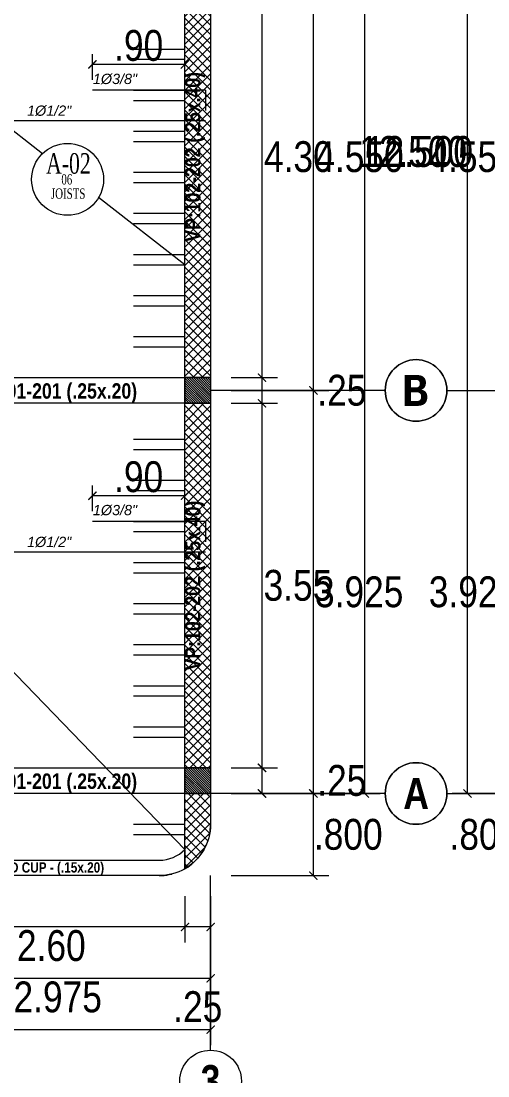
# Model space of a CAD drawing. Header units: millimetres. Extents: x 56 to 215, y 47 to 103.
# Drawn here: x 63.98 to 68.52, y 55.8 to 66.07 of the extents above; entities that cross this region are included whole.
import ezdxf
from ezdxf.enums import TextEntityAlignment as Align

# ---------------------------------------------------------------- set-up
doc = ezdxf.new("R2010")
doc.units = ezdxf.units.MM
doc.linetypes.add('DASHED', pattern=[19.05, 12.7, -6.35])
doc.linetypes.add('DASHED2', pattern=[0.375, 0.25, -0.125])
for name, color, linetype, lineweight in [('E_Acero', 240, 'Continuous', 60), ('E_Columna', 3, 'Continuous', 25), ('E_Tipo de Techado', 6, 'Continuous', 15), ('E_Viga Borde', 10, 'Continuous', 20), ('E_Viga Principal', 52, 'Continuous', 30), ('E_Viga Secundaria', 133, 'Continuous', 20), ('E_Vigueta', 13, 'DASHED', 15), ('G_Ejes', 253, 'Continuous', 20), ('G_Proyección', 8, 'DASHED2', 15), ('G_Sombreados', 8, 'Continuous', 9), ('G_Texto', 122, 'Continuous', 20)]:
    doc.layers.add(name, color=color, linetype=linetype, lineweight=lineweight)
doc.layers.add('G_Acotación', color=171, linetype='Continuous')
doc.styles.add('Acotacion', font='ARIALN.TTF')
doc.styles.add('ARIAL', font='ariali.ttf', dxfattribs={"height": 0.12})
doc.styles.add('CUNSULTOR', font='times.ttf', dxfattribs={"width": 0.7})
doc.styles.add('Eje', font='ARIALNB.TTF', dxfattribs={"height": 0.3})
doc.styles.add('TITULOS', font='ARIALNB.TTF', dxfattribs={"height": 0.3})
doc.dimstyles.new('Lenin_50', dxfattribs={"dimtxt": 0.3, "dimasz": 0.08, "dimexe": 0.15, "dimexo": 0.2, "dimgap": 0.03, "dimtad": 2, "dimtih": 1, "dimtoh": 1, "dimlfac": -1, "dimzin": 4, "dimdsep": 46, "dimtxsty": 'Acotacion', "dimblk": 'ARCHTICK', "dimcen": 0.08, "dimclrd": 256, "dimclre": 256, "dimclrt": 4, "dimazin": 1, "dimtm": 1e-09, "dimtfac": 1, "dimtmove": 2, "dimatfit": 2, "dimfxl": 1, "dimtolj": 1, "dimlwd": 13, "dimlwe": 18, "dimarcsym": 0})
pattern_1 = [(135, (298.874676, -25.397145), (0.04490128, 0.04490128), []), (45, (298.874676, -25.397145), (0.04490128, -0.04490128), [])]

# ---------------------------------------------------------------- blocks, each defined once
blk = doc.blocks.new('Eri')
blk.add_line((-1.7, 0), (0, 0))
blk.add_circle((-2, 0), 0.3)
at = {"color": 1, "style": 'Eje', "flags": 4}
blk.add_attdef('H', text='', height=0.3, dxfattribs=at).set_placement((-2, 0), align=Align.MIDDLE_CENTER)
blk = doc.blocks.new('_ArchTick')
at = {"color": 0, "linetype": 'ByBlock', "const_width": 0.15}
blk.add_lwpolyline([(-0.5, -0.5), (0.5, 0.5)], dxfattribs=at)
blk = doc.blocks.new('*D503')
at = {"layer": 'Defpoints', "color": 0, "transparency": 16777216}
for p in [(59.825, 57.753), (65.825, 57.753), (65.825, 56.253)]:
    blk.add_point(p, dxfattribs=at)
at = {"layer": 'G_Acotación', "lineweight": 18, "transparency": 16777216}
for p, q in [((59.825, 57.553), (59.825, 56.103)), ((65.825, 57.553), (65.825, 56.103))]:
    blk.add_line(p, q, dxfattribs=at)
at = {"layer": 'G_Acotación', "lineweight": 13, "transparency": 16777216}
blk.add_line((59.825, 56.253), (65.825, 56.253), dxfattribs=at)
at = {"layer": 'G_Acotación', "lineweight": 13, "transparency": 16777216, "xscale": 0.08, "yscale": 0.08, "zscale": 0.08, "rotation": 180}
blk.add_blockref('_ArchTick', (59.825, 56.253), dxfattribs=at)
at = {"layer": 'G_Acotación', "lineweight": 13, "transparency": 16777216, "xscale": 0.08, "yscale": 0.08, "zscale": 0.08}
blk.add_blockref('_ArchTick', (65.825, 56.253), dxfattribs=at)
at = {"layer": 'G_Acotación', "color": 4, "lineweight": 5, "transparency": 16777216, "insert": (62.825, 56.07), "char_height": 0.3, "attachment_point": 5, "style": 'Acotacion'}
blk.add_mtext('\\A1;6.000', dxfattribs=at)
blk = doc.blocks.new('*D504')
at = {"layer": 'Defpoints', "color": 0, "transparency": 16777216}
for p in [(62.85, 57.753), (65.825, 57.753), (65.825, 56.753)]:
    blk.add_point(p, dxfattribs=at)
at = {"layer": 'G_Acotación', "lineweight": 18, "transparency": 16777216}
for p, q in [((62.85, 57.553), (62.85, 56.603)), ((65.825, 57.553), (65.825, 56.603))]:
    blk.add_line(p, q, dxfattribs=at)
at = {"layer": 'G_Acotación', "lineweight": 13, "transparency": 16777216}
blk.add_line((62.85, 56.753), (65.825, 56.753), dxfattribs=at)
at = {"layer": 'G_Acotación', "lineweight": 13, "transparency": 16777216, "xscale": 0.08, "yscale": 0.08, "zscale": 0.08, "rotation": 180}
blk.add_blockref('_ArchTick', (62.85, 56.753), dxfattribs=at)
at = {"layer": 'G_Acotación', "lineweight": 13, "transparency": 16777216, "xscale": 0.08, "yscale": 0.08, "zscale": 0.08}
blk.add_blockref('_ArchTick', (65.825, 56.753), dxfattribs=at)
at = {"layer": 'G_Acotación', "color": 4, "lineweight": 5, "transparency": 16777216, "insert": (64.337, 56.57), "char_height": 0.3, "attachment_point": 5, "style": 'Acotacion'}
blk.add_mtext('\\A1;2.975', dxfattribs=at)
blk = doc.blocks.new('*D511')
at = {"layer": 'Defpoints', "color": 0, "transparency": 16777216}
for p in [(65.825, 71.053), (67.325, 71.053), (65.825, 58.553)]:
    blk.add_point(p, dxfattribs=at)
at = {"layer": 'G_Acotación', "lineweight": 18, "transparency": 16777216}
for p, q in [((66.025, 71.053), (67.475, 71.053)), ((66.025, 58.553), (67.475, 58.553))]:
    blk.add_line(p, q, dxfattribs=at)
at = {"layer": 'G_Acotación', "lineweight": 13, "transparency": 16777216}
blk.add_line((67.325, 58.553), (67.325, 71.053), dxfattribs=at)
at = {"layer": 'G_Acotación', "lineweight": 13, "transparency": 16777216, "xscale": 0.08, "yscale": 0.08, "zscale": 0.08}
for p, rotation in [((67.325, 71.053), 90), ((67.325, 58.553), 270)]:
    blk.add_blockref('_ArchTick', p, dxfattribs=dict(at, rotation=rotation))
at = {"layer": 'G_Acotación', "color": 4, "lineweight": 5, "transparency": 16777216, "insert": (67.853, 64.803), "char_height": 0.3, "attachment_point": 5, "style": 'Acotacion'}
blk.add_mtext('\\A1;12.500', dxfattribs=at)
blk = doc.blocks.new('*D512')
at = {"layer": 'Defpoints', "color": 0, "transparency": 16777216}
for p in [(65.825, 62.478), (66.825, 62.478), (65.825, 58.553)]:
    blk.add_point(p, dxfattribs=at)
at = {"layer": 'G_Acotación', "lineweight": 18, "transparency": 16777216}
for p, q in [((66.025, 62.478), (66.975, 62.478)), ((66.025, 58.553), (66.975, 58.553))]:
    blk.add_line(p, q, dxfattribs=at)
at = {"layer": 'G_Acotación', "lineweight": 13, "transparency": 16777216}
blk.add_line((66.825, 58.553), (66.825, 62.478), dxfattribs=at)
at = {"layer": 'G_Acotación', "lineweight": 13, "transparency": 16777216, "xscale": 0.08, "yscale": 0.08, "zscale": 0.08}
for p, rotation in [((66.825, 62.478), 90), ((66.825, 58.553), 270)]:
    blk.add_blockref('_ArchTick', p, dxfattribs=dict(at, rotation=rotation))
at = {"layer": 'G_Acotación', "color": 4, "lineweight": 5, "transparency": 16777216, "insert": (67.271, 60.515), "char_height": 0.3, "attachment_point": 5, "style": 'Acotacion'}
blk.add_mtext('\\A1;3.925', dxfattribs=at)
blk = doc.blocks.new('*D513')
at = {"layer": 'Defpoints', "color": 0, "transparency": 16777216}
for p in [(65.825, 67.028), (66.825, 67.028), (65.825, 62.478)]:
    blk.add_point(p, dxfattribs=at)
at = {"layer": 'G_Acotación', "lineweight": 18, "transparency": 16777216}
for p, q in [((66.025, 67.028), (66.975, 67.028)), ((66.025, 62.478), (66.975, 62.478))]:
    blk.add_line(p, q, dxfattribs=at)
at = {"layer": 'G_Acotación', "lineweight": 13, "transparency": 16777216}
blk.add_line((66.825, 62.478), (66.825, 67.028), dxfattribs=at)
at = {"layer": 'G_Acotación', "lineweight": 13, "transparency": 16777216, "xscale": 0.08, "yscale": 0.08, "zscale": 0.08}
for p, rotation in [((66.825, 67.028), 90), ((66.825, 62.478), 270)]:
    blk.add_blockref('_ArchTick', p, dxfattribs=dict(at, rotation=rotation))
at = {"layer": 'G_Acotación', "color": 4, "lineweight": 5, "transparency": 16777216, "insert": (67.274, 64.753), "char_height": 0.3, "attachment_point": 5, "style": 'Acotacion'}
blk.add_mtext('\\A1;4.550', dxfattribs=at)
blk = doc.blocks.new('*D515')
at = {"layer": 'Defpoints', "color": 0, "transparency": 16777216}
for p in [(65.825, 58.553), (66.825, 58.553), (65.825, 57.753)]:
    blk.add_point(p, dxfattribs=at)
at = {"layer": 'G_Acotación', "lineweight": 18, "transparency": 16777216}
for p, q in [((66.025, 58.553), (66.975, 58.553)), ((66.025, 57.753), (66.975, 57.753))]:
    blk.add_line(p, q, dxfattribs=at)
at = {"layer": 'G_Acotación', "lineweight": 13, "transparency": 16777216}
blk.add_line((66.825, 57.753), (66.825, 58.553), dxfattribs=at)
at = {"layer": 'G_Acotación', "lineweight": 13, "transparency": 16777216, "xscale": 0.08, "yscale": 0.08, "zscale": 0.08}
for p, rotation in [((66.825, 58.553), 90), ((66.825, 57.753), 270)]:
    blk.add_blockref('_ArchTick', p, dxfattribs=dict(at, rotation=rotation))
at = {"layer": 'G_Acotación', "color": 4, "lineweight": 5, "transparency": 16777216, "insert": (67.165, 58.153), "char_height": 0.3, "attachment_point": 5, "style": 'Acotacion'}
blk.add_mtext('\\A1;.800', dxfattribs=at)
blk = doc.blocks.new('*D524')
at = {"layer": 'Defpoints', "color": 0, "transparency": 16777216}
for p in [(65.575, 57.753), (65.825, 57.753), (65.575, 57.253)]:
    blk.add_point(p, dxfattribs=at)
at = {"layer": 'G_Acotación', "lineweight": 18, "transparency": 16777216}
for p, q in [((65.575, 57.553), (65.575, 57.103)), ((65.825, 57.553), (65.825, 57.103))]:
    blk.add_line(p, q, dxfattribs=at)
at = {"layer": 'G_Acotación', "lineweight": 13, "transparency": 16777216}
blk.add_line((65.825, 57.253), (65.575, 57.253), dxfattribs=at)
at = {"layer": 'G_Acotación', "lineweight": 13, "transparency": 16777216, "xscale": 0.08, "yscale": 0.08, "zscale": 0.08, "rotation": 180}
blk.add_blockref('_ArchTick', (65.575, 57.253), dxfattribs=at)
at = {"layer": 'G_Acotación', "lineweight": 13, "transparency": 16777216, "xscale": 0.08, "yscale": 0.08, "zscale": 0.08}
blk.add_blockref('_ArchTick', (65.825, 57.253), dxfattribs=at)
at = {"layer": 'G_Acotación', "color": 4, "lineweight": 5, "transparency": 16777216, "insert": (65.7, 56.475), "char_height": 0.3, "attachment_point": 5, "style": 'Acotacion'}
blk.add_mtext('\\A1;.25', dxfattribs=at)
blk = doc.blocks.new('*D525')
at = {"layer": 'Defpoints', "color": 0, "transparency": 16777216}
for p in [(62.975, 57.753), (65.575, 57.753), (62.975, 57.253)]:
    blk.add_point(p, dxfattribs=at)
at = {"layer": 'G_Acotación', "lineweight": 18, "transparency": 16777216}
for p, q in [((62.975, 57.553), (62.975, 57.103)), ((65.575, 57.553), (65.575, 57.103))]:
    blk.add_line(p, q, dxfattribs=at)
at = {"layer": 'G_Acotación', "lineweight": 13, "transparency": 16777216}
blk.add_line((65.575, 57.253), (62.975, 57.253), dxfattribs=at)
at = {"layer": 'G_Acotación', "lineweight": 13, "transparency": 16777216, "xscale": 0.08, "yscale": 0.08, "zscale": 0.08, "rotation": 180}
blk.add_blockref('_ArchTick', (62.975, 57.253), dxfattribs=at)
at = {"layer": 'G_Acotación', "lineweight": 13, "transparency": 16777216, "xscale": 0.08, "yscale": 0.08, "zscale": 0.08}
blk.add_blockref('_ArchTick', (65.575, 57.253), dxfattribs=at)
at = {"layer": 'G_Acotación', "color": 4, "lineweight": 5, "transparency": 16777216, "insert": (64.275, 57.07), "char_height": 0.3, "attachment_point": 5, "style": 'Acotacion'}
blk.add_mtext('\\A1;2.60', dxfattribs=at)
blk = doc.blocks.new('*D531')
at = {"layer": 'Defpoints', "color": 0, "transparency": 16777216}
for p in [(65.825, 66.903), (65.825, 62.603), (66.325, 62.603)]:
    blk.add_point(p, dxfattribs=at)
at = {"layer": 'G_Acotación', "lineweight": 18, "transparency": 16777216}
for p, q in [((66.025, 66.903), (66.475, 66.903)), ((66.025, 62.603), (66.475, 62.603))]:
    blk.add_line(p, q, dxfattribs=at)
at = {"layer": 'G_Acotación', "lineweight": 13, "transparency": 16777216}
blk.add_line((66.325, 66.903), (66.325, 62.603), dxfattribs=at)
at = {"layer": 'G_Acotación', "lineweight": 13, "transparency": 16777216, "xscale": 0.08, "yscale": 0.08, "zscale": 0.08}
for p, rotation in [((66.325, 66.903), 90), ((66.325, 62.603), 270)]:
    blk.add_blockref('_ArchTick', p, dxfattribs=dict(at, rotation=rotation))
at = {"layer": 'G_Acotación', "color": 4, "lineweight": 5, "transparency": 16777216, "insert": (66.679, 64.753), "char_height": 0.3, "attachment_point": 5, "style": 'Acotacion'}
blk.add_mtext('\\A1;4.30', dxfattribs=at)
blk = doc.blocks.new('*D532')
at = {"layer": 'Defpoints', "color": 0, "transparency": 16777216}
for p in [(65.825, 62.603), (65.825, 62.353), (66.325, 62.353)]:
    blk.add_point(p, dxfattribs=at)
at = {"layer": 'G_Acotación', "lineweight": 18, "transparency": 16777216}
for p, q in [((66.025, 62.603), (66.475, 62.603)), ((66.025, 62.353), (66.475, 62.353))]:
    blk.add_line(p, q, dxfattribs=at)
at = {"layer": 'G_Acotación', "lineweight": 13, "transparency": 16777216}
blk.add_line((66.325, 62.603), (66.325, 62.353), dxfattribs=at)
at = {"layer": 'G_Acotación', "lineweight": 13, "transparency": 16777216, "xscale": 0.08, "yscale": 0.08, "zscale": 0.08}
for p, rotation in [((66.325, 62.603), 90), ((66.325, 62.353), 270)]:
    blk.add_blockref('_ArchTick', p, dxfattribs=dict(at, rotation=rotation))
at = {"layer": 'G_Acotación', "color": 4, "lineweight": 5, "transparency": 16777216, "insert": (67.102, 62.478), "char_height": 0.3, "attachment_point": 5, "style": 'Acotacion'}
blk.add_mtext('\\A1;.25', dxfattribs=at)
blk = doc.blocks.new('*D533')
at = {"layer": 'Defpoints', "color": 0, "transparency": 16777216}
for p in [(65.825, 62.353), (65.825, 58.803), (66.325, 58.803)]:
    blk.add_point(p, dxfattribs=at)
at = {"layer": 'G_Acotación', "lineweight": 18, "transparency": 16777216}
for p, q in [((66.025, 62.353), (66.475, 62.353)), ((66.025, 58.803), (66.475, 58.803))]:
    blk.add_line(p, q, dxfattribs=at)
at = {"layer": 'G_Acotación', "lineweight": 13, "transparency": 16777216}
blk.add_line((66.325, 62.353), (66.325, 58.803), dxfattribs=at)
at = {"layer": 'G_Acotación', "lineweight": 13, "transparency": 16777216, "xscale": 0.08, "yscale": 0.08, "zscale": 0.08}
for p, rotation in [((66.325, 62.353), 90), ((66.325, 58.803), 270)]:
    blk.add_blockref('_ArchTick', p, dxfattribs=dict(at, rotation=rotation))
at = {"layer": 'G_Acotación', "color": 4, "lineweight": 5, "transparency": 16777216, "insert": (66.675, 60.578), "char_height": 0.3, "attachment_point": 5, "style": 'Acotacion'}
blk.add_mtext('\\A1;3.55', dxfattribs=at)
blk = doc.blocks.new('*D534')
at = {"layer": 'Defpoints', "color": 0, "transparency": 16777216}
for p in [(65.825, 58.803), (65.825, 58.553), (66.325, 58.553)]:
    blk.add_point(p, dxfattribs=at)
at = {"layer": 'G_Acotación', "lineweight": 18, "transparency": 16777216}
for p, q in [((66.025, 58.803), (66.475, 58.803)), ((66.025, 58.553), (66.475, 58.553))]:
    blk.add_line(p, q, dxfattribs=at)
at = {"layer": 'G_Acotación', "lineweight": 13, "transparency": 16777216}
blk.add_line((66.325, 58.803), (66.325, 58.553), dxfattribs=at)
at = {"layer": 'G_Acotación', "lineweight": 13, "transparency": 16777216, "xscale": 0.08, "yscale": 0.08, "zscale": 0.08}
for p, rotation in [((66.325, 58.803), 90), ((66.325, 58.553), 270)]:
    blk.add_blockref('_ArchTick', p, dxfattribs=dict(at, rotation=rotation))
at = {"layer": 'G_Acotación', "color": 4, "lineweight": 5, "transparency": 16777216, "insert": (67.102, 58.678), "char_height": 0.3, "attachment_point": 5, "style": 'Acotacion'}
blk.add_mtext('\\A1;.25', dxfattribs=at)
blk = doc.blocks.new('*D535')
at = {"layer": 'Defpoints', "color": 0, "transparency": 16777216}
for p in [(64.675, 61.453), (64.675, 61.203), (65.575, 61.203)]:
    blk.add_point(p, dxfattribs=at)
at = {"layer": 'G_Acotación', "lineweight": 18, "transparency": 16777216}
for p, q in [((64.675, 61.303), (64.675, 61.553)), ((65.575, 61.303), (65.575, 61.553))]:
    blk.add_line(p, q, dxfattribs=at)
at = {"layer": 'G_Acotación', "lineweight": 13, "transparency": 16777216}
blk.add_line((65.575, 61.453), (64.675, 61.453), dxfattribs=at)
at = {"layer": 'G_Acotación', "lineweight": 13, "transparency": 16777216, "xscale": 0.08, "yscale": 0.08, "zscale": 0.08, "rotation": 180}
blk.add_blockref('_ArchTick', (64.675, 61.453), dxfattribs=at)
at = {"layer": 'G_Acotación', "lineweight": 13, "transparency": 16777216, "xscale": 0.08, "yscale": 0.08, "zscale": 0.08}
blk.add_blockref('_ArchTick', (65.575, 61.453), dxfattribs=at)
at = {"layer": 'G_Acotación', "color": 4, "lineweight": 5, "transparency": 16777216, "insert": (65.125, 61.636), "char_height": 0.3, "attachment_point": 5, "style": 'Acotacion'}
blk.add_mtext('\\A1;.90', dxfattribs=at)
blk = doc.blocks.new('*D539')
at = {"layer": 'Defpoints', "color": 0, "transparency": 16777216}
for p in [(64.675, 65.653), (64.675, 65.403), (65.575, 65.403)]:
    blk.add_point(p, dxfattribs=at)
at = {"layer": 'G_Acotación', "lineweight": 18, "transparency": 16777216}
for p, q in [((64.675, 65.503), (64.675, 65.753)), ((65.575, 65.503), (65.575, 65.753))]:
    blk.add_line(p, q, dxfattribs=at)
at = {"layer": 'G_Acotación', "lineweight": 13, "transparency": 16777216}
blk.add_line((65.575, 65.653), (64.675, 65.653), dxfattribs=at)
at = {"layer": 'G_Acotación', "lineweight": 13, "transparency": 16777216, "xscale": 0.08, "yscale": 0.08, "zscale": 0.08, "rotation": 180.0000000000008}
blk.add_blockref('_ArchTick', (64.675, 65.653), dxfattribs=at)
at = {"layer": 'G_Acotación', "lineweight": 13, "transparency": 16777216, "xscale": 0.08, "yscale": 0.08, "zscale": 0.08}
blk.add_blockref('_ArchTick', (65.575, 65.653), dxfattribs=at)
at = {"layer": 'G_Acotación', "color": 4, "lineweight": 5, "transparency": 16777216, "insert": (65.125, 65.836), "char_height": 0.3, "attachment_point": 5, "style": 'Acotacion'}
blk.add_mtext('\\A1;.90', dxfattribs=at)
blk = doc.blocks.new('*D549')
at = {"layer": 'Defpoints', "color": 0, "transparency": 16777216}
for p in [(68.325, 71.053), (69.825, 71.053), (69.825, 58.553)]:
    blk.add_point(p, dxfattribs=at)
at = {"layer": 'G_Acotación', "lineweight": 18, "transparency": 16777216}
for p, q in [((69.625, 71.053), (68.175, 71.053)), ((69.625, 58.553), (68.175, 58.553))]:
    blk.add_line(p, q, dxfattribs=at)
at = {"layer": 'G_Acotación', "lineweight": 13, "transparency": 16777216}
blk.add_line((68.325, 58.553), (68.325, 71.053), dxfattribs=at)
at = {"layer": 'G_Acotación', "lineweight": 13, "transparency": 16777216, "xscale": 0.08, "yscale": 0.08, "zscale": 0.08}
for p, rotation in [((68.325, 71.053), 90), ((68.325, 58.553), 270)]:
    blk.add_blockref('_ArchTick', p, dxfattribs=dict(at, rotation=rotation))
at = {"layer": 'G_Acotación', "color": 4, "lineweight": 5, "transparency": 16777216, "insert": (67.796, 64.803), "char_height": 0.3, "attachment_point": 5, "style": 'Acotacion'}
blk.add_mtext('\\A1;12.500', dxfattribs=at)
blk = doc.blocks.new('*D550')
at = {"layer": 'Defpoints', "color": 0, "transparency": 16777216}
for p in [(68.825, 62.478), (69.825, 62.478), (69.825, 58.553)]:
    blk.add_point(p, dxfattribs=at)
at = {"layer": 'G_Acotación', "lineweight": 18, "transparency": 16777216}
for p, q in [((69.625, 62.478), (68.675, 62.478)), ((69.625, 58.553), (68.675, 58.553))]:
    blk.add_line(p, q, dxfattribs=at)
at = {"layer": 'G_Acotación', "lineweight": 13, "transparency": 16777216}
blk.add_line((68.825, 58.553), (68.825, 62.478), dxfattribs=at)
at = {"layer": 'G_Acotación', "lineweight": 13, "transparency": 16777216, "xscale": 0.08, "yscale": 0.08, "zscale": 0.08}
for p, rotation in [((68.825, 62.478), 90), ((68.825, 58.553), 270)]:
    blk.add_blockref('_ArchTick', p, dxfattribs=dict(at, rotation=rotation))
at = {"layer": 'G_Acotación', "color": 4, "lineweight": 5, "transparency": 16777216, "insert": (68.379, 60.515), "char_height": 0.3, "attachment_point": 5, "style": 'Acotacion'}
blk.add_mtext('\\A1;3.925', dxfattribs=at)
blk = doc.blocks.new('*D551')
at = {"layer": 'Defpoints', "color": 0, "transparency": 16777216}
for p in [(68.825, 67.028), (69.825, 67.028), (69.825, 62.478)]:
    blk.add_point(p, dxfattribs=at)
at = {"layer": 'G_Acotación', "lineweight": 18, "transparency": 16777216}
for p, q in [((69.625, 67.028), (68.675, 67.028)), ((69.625, 62.478), (68.675, 62.478))]:
    blk.add_line(p, q, dxfattribs=at)
at = {"layer": 'G_Acotación', "lineweight": 13, "transparency": 16777216}
blk.add_line((68.825, 62.478), (68.825, 67.028), dxfattribs=at)
at = {"layer": 'G_Acotación', "lineweight": 13, "transparency": 16777216, "xscale": 0.08, "yscale": 0.08, "zscale": 0.08}
for p, rotation in [((68.825, 67.028), 90), ((68.825, 62.478), 270)]:
    blk.add_blockref('_ArchTick', p, dxfattribs=dict(at, rotation=rotation))
at = {"layer": 'G_Acotación', "color": 4, "lineweight": 5, "transparency": 16777216, "insert": (68.375, 64.753), "char_height": 0.3, "attachment_point": 5, "style": 'Acotacion'}
blk.add_mtext('\\A1;4.550', dxfattribs=at)
blk = doc.blocks.new('*D553')
at = {"layer": 'Defpoints', "color": 0, "transparency": 16777216}
for p in [(68.825, 58.553), (69.825, 58.553), (69.825, 57.753)]:
    blk.add_point(p, dxfattribs=at)
at = {"layer": 'G_Acotación', "lineweight": 18, "transparency": 16777216}
for p, q in [((69.625, 58.553), (68.675, 58.553)), ((69.625, 57.753), (68.675, 57.753))]:
    blk.add_line(p, q, dxfattribs=at)
at = {"layer": 'G_Acotación', "lineweight": 13, "transparency": 16777216}
blk.add_line((68.825, 57.753), (68.825, 58.553), dxfattribs=at)
at = {"layer": 'G_Acotación', "lineweight": 13, "transparency": 16777216, "xscale": 0.08, "yscale": 0.08, "zscale": 0.08}
for p, rotation in [((68.825, 58.553), 90), ((68.825, 57.753), 270)]:
    blk.add_blockref('_ArchTick', p, dxfattribs=dict(at, rotation=rotation))
at = {"layer": 'G_Acotación', "color": 4, "lineweight": 5, "transparency": 16777216, "insert": (68.485, 58.153), "char_height": 0.3, "attachment_point": 5, "style": 'Acotacion'}
blk.add_mtext('\\A1;.800', dxfattribs=at)

msp = doc.modelspace()

# ---------------------------------------------------------------- hatches: boundary and pattern name
at = {"layer": 'E_Columna', "lineweight": 5}
h = msp.add_hatch(dxfattribs=at)
h.set_pattern_fill('LINE', color=256, scale=0.005, angle=45, style=0)
h.set_pattern_definition([(135, (174.970722, -21.160414), (0.0112253202, 0.0112253202), [])])
h.paths.add_polyline_path([(65.8247, 62.3529), (65.5747, 62.3529), (65.5747, 62.6029), (65.8247, 62.6029)])
h = msp.add_hatch(dxfattribs=at)
h.set_pattern_fill('LINE', color=256, scale=0.005, angle=45, style=0)
h.set_pattern_definition([(135, (174.970722, -21.310414), (0.0112253202, 0.0112253202), [])])
h.paths.add_polyline_path([(65.8247, 58.5529), (65.5747, 58.5529), (65.5747, 58.8029), (65.8247, 58.8029)])
at = {"layer": 'G_Sombreados', "lineweight": 5}
h = msp.add_hatch(dxfattribs=at)
h.set_pattern_fill('NET', color=256, scale=0.02, angle=45, style=0)
h.set_pattern_definition(pattern_1)
h.paths.add_polyline_path([(65.8247, 62.6029), (65.5747, 62.6029), (65.5747, 66.9029), (65.8247, 66.9029)])
h = msp.add_hatch(dxfattribs=at)
h.set_pattern_fill('NET', color=256, scale=0.02, angle=45, style=0)
h.set_pattern_definition(pattern_1)
h.paths.add_polyline_path([(65.8247, 58.8029), (65.5747, 58.8029), (65.5747, 62.3529), (65.8247, 62.3529)])
h = msp.add_hatch(dxfattribs=at)
h.set_pattern_fill('NET', color=256, scale=0.02, angle=45, style=0)
h.set_pattern_definition([(135, (296.024676, -25.397145), (0.04490128, 0.04490128), []), (45, (296.024676, -25.397145), (0.04490128, -0.04490128), [])])
edge = h.paths.add_edge_path()
edge.add_line((65.5747, 58.5529), (65.8247, 58.5529))
edge.add_line((65.8247, 58.5529), (65.8247, 58.2529))
edge.add_arc((65.3247, 58.2529), 0.5, -60, 0, ccw=False)
edge.add_line((65.5747, 57.8198), (65.5747, 58.5529))

# ---------------------------------------------------------------- linework, layer by layer
at = {"layer": 'E_Acero', "lineweight": 5}
for p, q in [((65.7747, 65.4029), (64.6747, 65.4029)), ((65.7747, 65.4029), (65.7747, 65.2029)), ((65.7747, 65.1029), (62.5247, 65.1029)), ((65.7747, 61.2029), (64.6747, 61.2029)), ((65.7747, 61.2029), (65.7747, 61.0029)), ((65.7747, 60.9029), (59.8747, 60.9029))]:
    msp.add_line(p, q, dxfattribs=at)
at = {"layer": 'E_Columna', "lineweight": 5}
for points in [[(65.8247, 62.3529), (65.5747, 62.3529), (65.5747, 62.6029), (65.8247, 62.6029)], [(65.8247, 58.5529), (65.5747, 58.5529), (65.5747, 58.8029), (65.8247, 58.8029)]]:
    msp.add_lwpolyline(points, close=True, dxfattribs=at)
at = {"layer": 'E_Tipo de Techado', "color": 6, "lineweight": 5}
for p, q in [((64.1888, 64.7834), (62.6247, 66.0029)), ((65.5747, 63.7029), (64.7353, 64.3573)), ((65.5747, 58.0079), (62.0311, 61.677))]:
    msp.add_line(p, q, dxfattribs=at)
msp.add_circle((64.433, 64.5337), 0.35, dxfattribs=at)
at = {"layer": 'E_Viga Borde', "lineweight": 5}
msp.add_lwpolyline([(62.9747, 57.9029), (65.3247, 57.9029, 0.2015659), (65.5747, 58.0079), (65.5747, 57.8198, -0.1316525), (65.3247, 57.7529), (62.9747, 57.7529)], format="xyb", close=True, dxfattribs=at)
at = {"layer": 'E_Viga Principal', "lineweight": 5}
for points in [[(65.8247, 62.6029), (65.5747, 62.6029), (65.5747, 66.9029), (65.8247, 66.9029)], [(65.8247, 58.8029), (65.5747, 58.8029), (65.5747, 62.3529), (65.8247, 62.3529)]]:
    msp.add_lwpolyline(points, close=True, dxfattribs=at)
msp.add_lwpolyline([(65.5747, 58.5529), (65.8247, 58.5529), (65.8247, 58.2529, -0.2679492), (65.5747, 57.8198)], format="xyb", close=True, dxfattribs=at)
at = {"layer": 'E_Viga Secundaria', "lineweight": 5}
for points in [[(65.5747, 62.3529), (62.9747, 62.3529), (62.9747, 62.6029), (65.5747, 62.6029)], [(65.5747, 58.5529), (62.9747, 58.5529), (62.9747, 58.8029), (65.5747, 58.8029)]]:
    msp.add_lwpolyline(points, close=True, dxfattribs=at)
at = {"layer": 'E_Vigueta', "lineweight": 5}
for p, q in [((65.0747, 65.8029), (65.5747, 65.8029)), ((65.0747, 65.7029), (65.5747, 65.7029)), ((65.0747, 65.4029), (65.5747, 65.4029)), ((65.0747, 65.3029), (65.5747, 65.3029)), ((65.0747, 65.0029), (65.5747, 65.0029)), ((65.0747, 64.9029), (65.5747, 64.9029)), ((65.0747, 64.6029), (65.5747, 64.6029)), ((65.0747, 64.5029), (65.5747, 64.5029)), ((65.0747, 64.2029), (65.5747, 64.2029)), ((65.0747, 64.1029), (65.5747, 64.1029)), ((65.0747, 63.8029), (65.5747, 63.8029)), ((65.0747, 63.7029), (65.5747, 63.7029)), ((65.0747, 63.4029), (65.5747, 63.4029)), ((65.0747, 63.3029), (65.5747, 63.3029)), ((65.0747, 63.0029), (65.5747, 63.0029)), ((65.0747, 62.9029), (65.5747, 62.9029)), ((65.0747, 62.0029), (65.5747, 62.0029)), ((65.0747, 61.9029), (65.5747, 61.9029)), ((65.0747, 61.6029), (65.5747, 61.6029)), ((65.0747, 61.5029), (65.5747, 61.5029)), ((65.0747, 61.2029), (65.5747, 61.2029)), ((65.0747, 61.1029), (65.5747, 61.1029)), ((65.0747, 60.8029), (65.5747, 60.8029)), ((65.0747, 60.7029), (65.5747, 60.7029)), ((65.0747, 60.4029), (65.5747, 60.4029)), ((65.0747, 60.3029), (65.5747, 60.3029)), ((65.0747, 60.0029), (65.5747, 60.0029)), ((65.0747, 59.9029), (65.5747, 59.9029)), ((65.0747, 59.6029), (65.5747, 59.6029)), ((65.0747, 59.5029), (65.5747, 59.5029)), ((65.0747, 59.2029), (65.5747, 59.2029)), ((65.0747, 59.1029), (65.5747, 59.1029)), ((65.0747, 58.2529), (65.5747, 58.2529)), ((65.0747, 58.1529), (65.5747, 58.1529))]:
    msp.add_line(p, q, dxfattribs=at)
at = {"layer": 'G_Proyección', "lineweight": 5, "ltscale": 0.5}
msp.add_lwpolyline([(65.8247, 71.0529), (65.8247, 71.0529), (65.8247, 58.2529, -0.4142136), (65.3247, 57.7529), (60.3247, 57.7529, -0.4142136), (59.8247, 58.2529), (59.8247, 71.0529), (59.8247, 71.0529), (65.8247, 71.0529), (65.8247, 71.0529)], format="xyb", close=True, dxfattribs=at)

# ---------------------------------------------------------------- block references
at = {"layer": 'G_Ejes', "lineweight": 5}
ref = msp.add_blockref('Eri', (65.8247, 62.4779), dxfattribs=dict(at, xscale=-1))
ref.add_attrib('H', 'B', dxfattribs={"layer": '0', "color": 1, "height": 0.3, "style": 'Eje', "flags": 4}).set_placement((67.8259, 62.4779), align=Align.MIDDLE_CENTER)
ref = msp.add_blockref('Eri', (69.8247, 62.4779), dxfattribs=at)
ref.add_attrib('H', 'B', dxfattribs={"layer": '0', "color": 1, "height": 0.3, "style": 'Eje', "flags": 4}).set_placement((67.8155, 62.4779), align=Align.MIDDLE_CENTER)
ref = msp.add_blockref('Eri', (65.8247, 58.5529), dxfattribs=dict(at, xscale=-1))
ref.add_attrib('H', 'A', dxfattribs={"layer": '0', "color": 1, "height": 0.3, "style": 'Eje', "flags": 4}).set_placement((67.8257, 58.5529), align=Align.MIDDLE_CENTER)
ref = msp.add_blockref('Eri', (69.8247, 58.5529), dxfattribs=at)
ref.add_attrib('H', 'A', dxfattribs={"layer": '0', "color": 1, "height": 0.3, "style": 'Eje', "flags": 4}).set_placement((67.8245, 58.5529), align=Align.MIDDLE_CENTER)
ref = msp.add_blockref('Eri', (65.8247, 57.7529), dxfattribs=dict(at, rotation=90))
ref.add_attrib('H', '3', dxfattribs={"layer": '0', "color": 1, "height": 0.3, "style": 'Eje', "flags": 4}).set_placement((65.8247, 55.758), align=Align.MIDDLE_CENTER)

# ---------------------------------------------------------------- texts
at = {"layer": 'G_Texto', "lineweight": 5, "style": 'ARIAL'}
for s, p in [('1Ø3/8"', (64.8946, 65.4619)), ('1Ø1/2"', (64.254, 65.1529)), ('1Ø3/8"', (64.8946, 61.2631)), ('1Ø1/2"', (64.254, 60.9529))]:
    msp.add_text(s, height=0.1, dxfattribs=at).set_placement(p, align=Align.CENTER)
at = {"layer": 'G_Texto', "lineweight": 5, "style": 'TITULOS'}
for p in [(65.7713, 64.7529), (65.7713, 60.5779)]:
    msp.add_text('VP:102-202 (.25x.40)', height=0.15, rotation=90, dxfattribs=at).set_placement(p, align=Align.BOTTOM_CENTER)
at = {"layer": 'G_Texto', "color": 7, "lineweight": 5, "style": 'CUNSULTOR', "width": 0.7}
for s, height, p in [('A-02', 0.2, (64.4411, 64.6888)), ('06', 0.1, (64.4257, 64.5337)), ('JOISTS', 0.1, (64.4388, 64.3951))]:
    msp.add_text(s, height=height, dxfattribs=at).set_placement(p, align=Align.MIDDLE_CENTER)
at = {"layer": 'G_Texto', "lineweight": 5, "style": 'TITULOS'}
for s, height, p in [('VS:101-201 (.25x.20)', 0.15, (64.2836, 62.3529)), ('VS:101-201 (.25x.20)', 0.15, (64.2836, 58.5529)), ('WORLD CUP - (.15x.20)', 0.1, (64.1556, 57.7529))]:
    msp.add_text(s, height=height, dxfattribs=at).set_placement(p, align=Align.BOTTOM_CENTER)

# ---------------------------------------------------------------- dimensions: what is measured, and where the dimension line sits
at = {"layer": 'G_Acotación', "lineweight": 5}
for base, p1, p2, angle, override, picture, middle in [((67.3247, 71.0529), (65.8247, 58.5529), (65.8247, 71.0529), 90, {"dimdec": 3, "dimfxl": 0.06}, '*D511', (67.8534, 64.8029)), ((68.3247, 71.0529), (69.8247, 58.5529), (69.8247, 71.0529), 90, {"dimdec": 3, "dimfxl": 0.06}, '*D549', (67.796, 64.8029)), ((66.8247, 67.0279), (65.8247, 62.4779), (65.8247, 67.0279), 90, {"dimdec": 3, "dimfxl": 0.06}, '*D513', (67.2743, 64.7529)), ((68.8247, 67.0279), (69.8247, 62.4779), (69.8247, 67.0279), 90, {"dimdec": 3, "dimfxl": 0.06}, '*D551', (68.3751, 64.7529)), ((66.3247, 62.6029), (65.8247, 66.9029), (65.8247, 62.6029), 90, {"dimfxl": 0.06}, '*D531', (66.6787, 64.7529)), ((64.6747, 65.6529), (65.5747, 65.4029), (64.6747, 65.4029), 180, {"dimexe": 0.1, "dimexo": 0.1}, '*D539', (65.1247, 65.836)), ((66.3247, 62.3529), (65.8247, 62.6029), (65.8247, 62.3529), 90, {"dimfxl": 0.06}, '*D532', (67.1024, 62.4779)), ((66.8247, 62.4779), (65.8247, 58.5529), (65.8247, 62.4779), 90, {"dimdec": 3, "dimfxl": 0.06}, '*D512', (67.2707, 60.5154)), ((68.8247, 62.4779), (69.8247, 58.5529), (69.8247, 62.4779), 90, {"dimdec": 3, "dimfxl": 0.06}, '*D550', (68.3786, 60.5154)), ((66.3247, 58.8029), (65.8247, 62.3529), (65.8247, 58.8029), 90, {"dimfxl": 0.06}, '*D533', (66.6751, 60.5779)), ((64.6747, 61.4529), (65.5747, 61.2029), (64.6747, 61.2029), 180, {"dimexe": 0.1, "dimexo": 0.1}, '*D535', (65.1247, 61.636)), ((66.3247, 58.5529), (65.8247, 58.8029), (65.8247, 58.5529), 90, {"dimfxl": 0.06}, '*D534', (67.1024, 58.6779)), ((66.8247, 58.5529), (65.8247, 57.7529), (65.8247, 58.5529), 90, {"dimdec": 3, "dimfxl": 0.06}, '*D515', (67.1648, 58.1529)), ((68.8247, 58.5529), (69.8247, 57.7529), (69.8247, 58.5529), 90, {"dimdec": 3, "dimfxl": 0.06}, '*D553', (68.4845, 58.1529)), ((65.8247, 56.2529), (59.8247, 57.7529), (65.8247, 57.7529), 180, {"dimdec": 3, "dimfxl": 0.06}, '*D503', (62.8247, 56.0697)), ((65.8247, 56.7529), (62.8497, 57.7529), (65.8247, 57.7529), 180, {"dimdec": 3, "dimfxl": 0.06}, '*D504', (64.3372, 56.5697)), ((62.9747, 57.2529), (65.5747, 57.7529), (62.9747, 57.7529), 180, {"dimfxl": 0.06}, '*D525', (64.2747, 57.0697)), ((65.5747, 57.2529), (65.8247, 57.7529), (65.5747, 57.7529), 180, {"dimfxl": 0.06}, '*D524', (65.6997, 56.4752))]:
    dim = msp.add_linear_dim(base=base, p1=p1, p2=p2, angle=angle, dimstyle='Lenin_50', override=override, dxfattribs=at)
    dim.commit()
    dim.dimension.update_dxf_attribs({"geometry": picture, "text_midpoint": middle})

doc.saveas('drawing.dxf')
